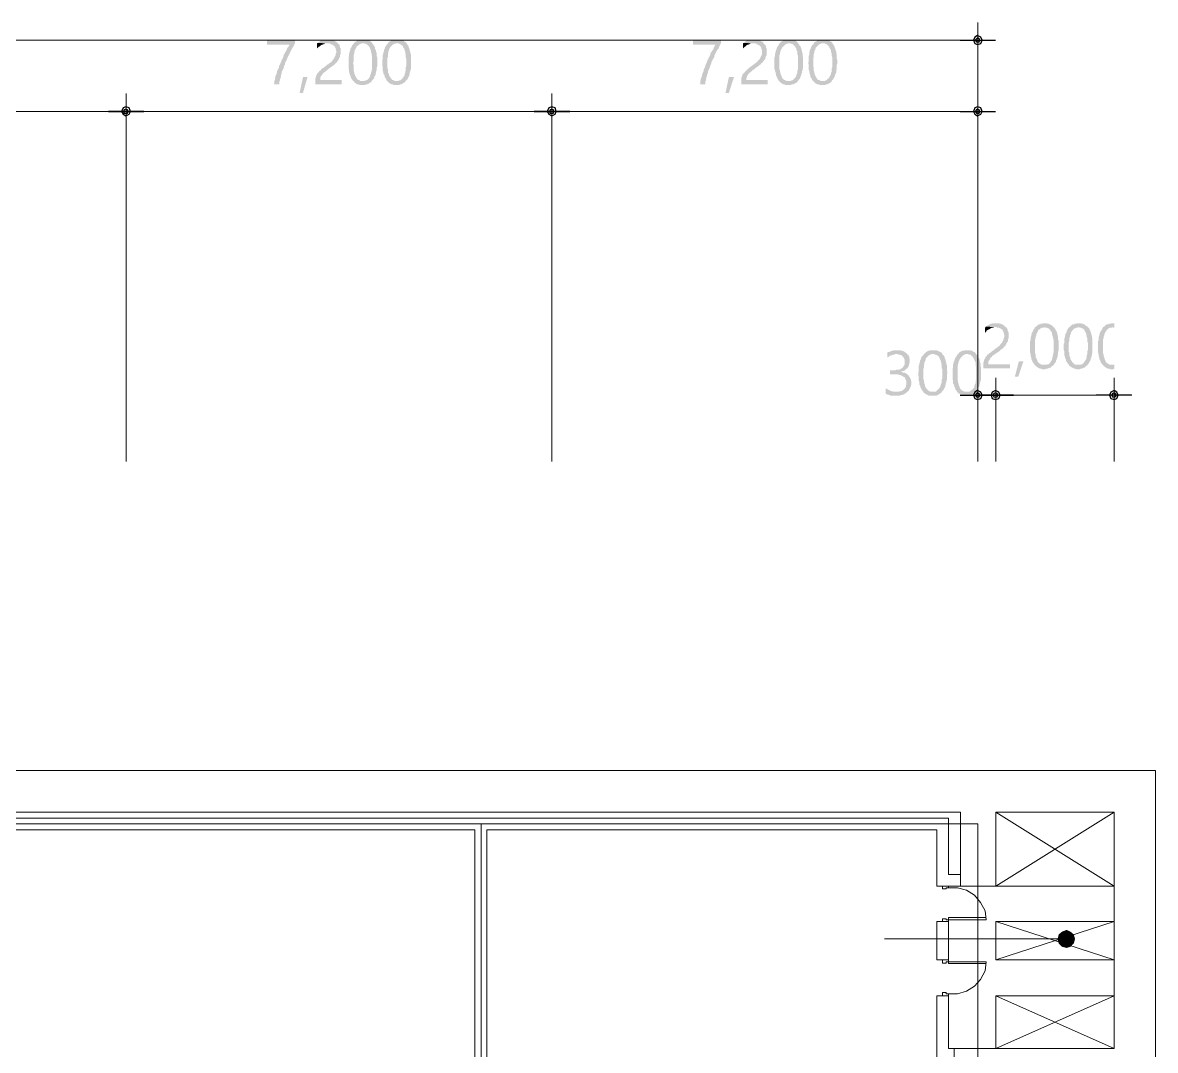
# Model space of a CAD drawing. Header units: millimetres. Extents: x -750 to 93466, y 13039 to 66109.
# Drawn here: x 74316 to 93466, y 44781 to 62157 of the extents above; entities that cross this region are included whole.
import ezdxf

# ---------------------------------------------------------------- set-up
doc = ezdxf.new("R2010")
doc.units = ezdxf.units.MM
doc.layers.add('PDF_솔리드 채우기', color=7, linetype='Continuous')
doc.layers.add('PDF_형상', color=7, linetype='Continuous')

msp = doc.modelspace()

# ---------------------------------------------------------------- hatches: boundary and pattern name
at = {"layer": 'PDF_솔리드 채우기', "transparency": 33554559}
for points in [[(78923, 61862), (78448, 61862), (78448, 61786), (78828, 61786), (78828, 61786), (78819, 61767), (78809, 61748), (78790, 61729), (78781, 61701), (78771, 61682), (78762, 61663), (78752, 61653), (78743, 61634), (78733, 61615), (78724, 61596), (78724, 61577), (78714, 61558), (78705, 61539), (78695, 61530), (78695, 61520), (78686, 61502), (78676, 61473), (78667, 61454), (78657, 61435), (78648, 61416), (78648, 61397), (78638, 61378), (78629, 61359), (78619, 61340), (78619, 61321), (78610, 61302), (78610, 61293), (78600, 61274), (78591, 61255), (78591, 61226), (78581, 61207), (78581, 61188), (78572, 61169), (78572, 61150), (78572, 61131), (78562, 61112), (78657, 61112), (78657, 61122), (78657, 61141), (78657, 61160), (78667, 61179), (78667, 61198), (78676, 61217), (78676, 61236), (78686, 61255), (78686, 61274), (78695, 61293), (78695, 61321), (78705, 61340), (78714, 61359), (78724, 61378), (78733, 61407), (78733, 61426), (78743, 61435), (78752, 61454), (78752, 61473), (78762, 61492), (78771, 61511), (78781, 61530), (78790, 61549), (78790, 61558), (78800, 61577), (78809, 61596), (78819, 61615), (78828, 61634), (78838, 61653), (78847, 61672), (78857, 61691), (78866, 61710), (78876, 61729), (78895, 61758), (78904, 61777), (78914, 61796), (78923, 61815)], [(79484, 61872), (79474, 61872), (79455, 61872), (79427, 61872), (79408, 61872), (79389, 61862), (79370, 61853), (79351, 61853), (79341, 61843), (79322, 61824), (79303, 61815), (79465, 61805), (79484, 61805), (79503, 61805), (79522, 61796), (79541, 61786), (79560, 61777), (79579, 61767), (79588, 61758), (79598, 61739), (79607, 61729), (79607, 61710), (79617, 61682), (79617, 61663), (79617, 61644), (79607, 61625), (79607, 61606), (79598, 61587), (79588, 61568), (79579, 61549), (79569, 61539), (79560, 61530), (79550, 61511), (79541, 61502), (79522, 61483), (79503, 61473), (79484, 61454), (79465, 61445), (79446, 61426), (79427, 61416), (79408, 61397), (79389, 61388), (79370, 61378), (79360, 61359), (79351, 61350), (79332, 61340), (79322, 61321), (79303, 61302), (79294, 61293), (79284, 61274), (79275, 61255), (79275, 61255), (79275, 61236), (79265, 61217), (79265, 61198), (79265, 61169), (79265, 61150), (79265, 61112), (79712, 61112), (79712, 61188), (79351, 61188), (79351, 61198), (79351, 61217), (79351, 61236), (79360, 61255), (79370, 61264), (79379, 61274), (79389, 61293), (79408, 61312), (79408, 61312), (79417, 61321), (79436, 61331), (79446, 61340), (79465, 61359), (79484, 61369), (79503, 61388), (79531, 61407), (79541, 61416), (79560, 61426), (79579, 61445), (79598, 61454), (79607, 61473), (79626, 61483), (79636, 61502), (79645, 61511), (79655, 61530), (79655, 61530), (79664, 61549), (79674, 61568), (79683, 61587), (79683, 61606), (79693, 61625), (79693, 61644), (79693, 61672), (79693, 61672), (79693, 61701), (79693, 61720), (79683, 61739), (79674, 61758), (79674, 61777), (79664, 61786), (79645, 61805), (79636, 61815), (79626, 61824), (79617, 61834), (79598, 61843), (79579, 61853), (79560, 61862), (79541, 61872), (79522, 61872), (79503, 61872)], [(80073, 61872), (80073, 61872), (80054, 61872), (80025, 61872), (80006, 61862), (79987, 61862), (79978, 61853), (79959, 61843), (79940, 61834), (79930, 61824), (79911, 61805), (80073, 61805), (80073, 61805), (80092, 61805), (80101, 61805), (80111, 61796), (80130, 61796), (80139, 61786), (80149, 61777), (80158, 61767), (80168, 61758), (80177, 61748), (80187, 61729), (80196, 61720), (80196, 61701), (80206, 61682), (80206, 61663), (80215, 61634), (80215, 61615), (80225, 61596), (80225, 61568), (80225, 61539), (80225, 61511), (80225, 61483), (80225, 61454), (80225, 61426), (80225, 61407), (80225, 61378), (80215, 61350), (80215, 61331), (80206, 61312), (80206, 61293), (80196, 61274), (80187, 61255), (80187, 61245), (80177, 61226), (80168, 61217), (80158, 61207), (80149, 61198), (80139, 61188), (80120, 61179), (80111, 61179), (80092, 61169), (80082, 61169), (80063, 61169), (80215, 61169), (80234, 61188), (80244, 61198), (80253, 61207), (80263, 61226), (80263, 61245), (80272, 61255), (80282, 61274), (80282, 61293), (80291, 61312), (80291, 61331), (80301, 61350), (80301, 61369), (80301, 61397), (80310, 61416), (80310, 61445), (80310, 61464), (80310, 61492), (80310, 61492), (80310, 61520), (80310, 61549), (80310, 61568), (80301, 61596), (80301, 61625), (80301, 61644), (80291, 61663), (80291, 61682), (80282, 61701), (80272, 61720), (80272, 61739), (80263, 61758), (80253, 61767), (80244, 61786), (80234, 61796), (80225, 61815), (80215, 61824), (80206, 61834), (80196, 61843), (80177, 61853), (80168, 61853), (80158, 61862), (80139, 61862), (80120, 61872), (80111, 61872), (80092, 61872)], [(80652, 61872), (80642, 61872), (80624, 61872), (80605, 61872), (80586, 61862), (80567, 61862), (80548, 61853), (80529, 61843), (80519, 61834), (80500, 61824), (80491, 61805), (80642, 61805), (80652, 61805), (80661, 61805), (80680, 61805), (80690, 61796), (80699, 61796), (80709, 61786), (80718, 61777), (80737, 61767), (80747, 61758), (80747, 61748), (80756, 61729), (80766, 61720), (80775, 61701), (80775, 61682), (80785, 61663), (80785, 61634), (80794, 61615), (80794, 61596), (80794, 61568), (80804, 61539), (80804, 61511), (80804, 61483), (80804, 61454), (80804, 61426), (80794, 61407), (80794, 61378), (80794, 61350), (80785, 61331), (80785, 61312), (80775, 61293), (80775, 61274), (80766, 61255), (80756, 61245), (80747, 61226), (80737, 61217), (80728, 61207), (80718, 61198), (80709, 61188), (80699, 61179), (80680, 61179), (80671, 61169), (80652, 61169), (80642, 61169), (80794, 61169), (80804, 61188), (80823, 61198), (80823, 61207), (80832, 61226), (80842, 61245), (80851, 61255), (80851, 61274), (80861, 61293), (80861, 61312), (80870, 61331), (80870, 61350), (80880, 61369), (80880, 61397), (80880, 61416), (80880, 61445), (80880, 61464), (80880, 61492), (80880, 61492), (80880, 61520), (80880, 61549), (80880, 61568), (80880, 61596), (80880, 61625), (80870, 61644), (80870, 61663), (80861, 61682), (80861, 61701), (80851, 61720), (80842, 61739), (80842, 61758), (80832, 61767), (80823, 61786), (80813, 61796), (80804, 61815), (80794, 61824), (80775, 61834), (80766, 61843), (80756, 61853), (80737, 61853), (80728, 61862), (80718, 61862), (80699, 61872), (80680, 61872), (80671, 61872)], [(86123, 61862), (85648, 61862), (85648, 61786), (86028, 61786), (86028, 61786), (86019, 61767), (86009, 61748), (86000, 61729), (85990, 61701), (85971, 61682), (85962, 61663), (85952, 61653), (85943, 61634), (85943, 61615), (85933, 61596), (85924, 61577), (85914, 61558), (85905, 61539), (85895, 61530), (85895, 61520), (85886, 61502), (85876, 61473), (85867, 61454), (85857, 61435), (85857, 61416), (85848, 61397), (85838, 61378), (85829, 61359), (85829, 61340), (85819, 61321), (85810, 61302), (85810, 61293), (85800, 61274), (85800, 61255), (85791, 61226), (85781, 61207), (85781, 61188), (85772, 61169), (85772, 61150), (85772, 61131), (85762, 61112), (85857, 61112), (85857, 61122), (85857, 61141), (85857, 61160), (85867, 61179), (85867, 61198), (85876, 61217), (85876, 61236), (85886, 61255), (85886, 61274), (85895, 61293), (85905, 61321), (85905, 61340), (85914, 61359), (85924, 61378), (85933, 61407), (85943, 61426), (85943, 61435), (85952, 61454), (85962, 61473), (85962, 61492), (85971, 61511), (85981, 61530), (85990, 61549), (86000, 61558), (86009, 61577), (86009, 61596), (86019, 61615), (86028, 61634), (86038, 61653), (86047, 61672), (86057, 61691), (86076, 61710), (86085, 61729), (86095, 61758), (86104, 61777), (86114, 61796), (86123, 61815)], [(86684, 61872), (86674, 61872), (86655, 61872), (86636, 61872), (86608, 61872), (86589, 61862), (86570, 61853), (86560, 61853), (86541, 61843), (86522, 61824), (86503, 61815), (86674, 61805), (86684, 61805), (86703, 61805), (86731, 61796), (86741, 61786), (86760, 61777), (86779, 61767), (86788, 61758), (86798, 61739), (86807, 61729), (86807, 61710), (86817, 61682), (86817, 61663), (86817, 61644), (86817, 61625), (86807, 61606), (86798, 61587), (86788, 61568), (86779, 61549), (86779, 61539), (86760, 61530), (86750, 61511), (86741, 61502), (86722, 61483), (86703, 61473), (86684, 61454), (86665, 61445), (86646, 61426), (86627, 61416), (86608, 61397), (86589, 61388), (86579, 61378), (86560, 61359), (86551, 61350), (86541, 61340), (86522, 61321), (86513, 61302), (86494, 61293), (86484, 61274), (86484, 61255), (86475, 61255), (86475, 61236), (86465, 61217), (86465, 61198), (86465, 61169), (86465, 61150), (86465, 61112), (86912, 61112), (86912, 61188), (86551, 61188), (86551, 61198), (86551, 61217), (86560, 61236), (86560, 61255), (86570, 61264), (86579, 61274), (86589, 61293), (86608, 61312), (86608, 61312), (86627, 61321), (86636, 61331), (86646, 61340), (86665, 61359), (86684, 61369), (86703, 61388), (86731, 61407), (86741, 61416), (86760, 61426), (86779, 61445), (86798, 61454), (86807, 61473), (86826, 61483), (86836, 61502), (86845, 61511), (86855, 61530), (86864, 61530), (86874, 61549), (86874, 61568), (86883, 61587), (86893, 61606), (86893, 61625), (86893, 61644), (86893, 61672), (86893, 61672), (86893, 61701), (86893, 61720), (86883, 61739), (86883, 61758), (86874, 61777), (86864, 61786), (86845, 61805), (86836, 61815), (86836, 61824), (86817, 61834), (86798, 61843), (86779, 61853), (86769, 61862), (86741, 61872), (86722, 61872), (86703, 61872)], [(87273, 61872), (87273, 61872), (87254, 61872), (87235, 61872), (87216, 61862), (87197, 61862), (87178, 61853), (87159, 61843), (87140, 61834), (87130, 61824), (87111, 61805), (87273, 61805), (87273, 61805), (87292, 61805), (87301, 61805), (87320, 61796), (87330, 61796), (87339, 61786), (87349, 61777), (87358, 61767), (87368, 61758), (87377, 61748), (87387, 61729), (87396, 61720), (87396, 61701), (87406, 61682), (87415, 61663), (87415, 61634), (87415, 61615), (87425, 61596), (87425, 61568), (87425, 61539), (87425, 61511), (87425, 61483), (87425, 61454), (87425, 61426), (87425, 61407), (87425, 61378), (87415, 61350), (87415, 61331), (87415, 61312), (87406, 61293), (87396, 61274), (87396, 61255), (87387, 61245), (87377, 61226), (87368, 61217), (87358, 61207), (87349, 61198), (87339, 61188), (87320, 61179), (87311, 61179), (87301, 61169), (87282, 61169), (87273, 61169), (87425, 61169), (87434, 61188), (87444, 61198), (87453, 61207), (87463, 61226), (87463, 61245), (87472, 61255), (87482, 61274), (87482, 61293), (87491, 61312), (87491, 61331), (87501, 61350), (87501, 61369), (87510, 61397), (87510, 61416), (87510, 61445), (87510, 61464), (87510, 61492), (87510, 61492), (87510, 61520), (87510, 61549), (87510, 61568), (87501, 61596), (87501, 61625), (87501, 61644), (87491, 61663), (87491, 61682), (87482, 61701), (87482, 61720), (87472, 61739), (87463, 61758), (87453, 61767), (87444, 61786), (87434, 61796), (87425, 61815), (87415, 61824), (87406, 61834), (87396, 61843), (87387, 61853), (87368, 61853), (87358, 61862), (87339, 61862), (87330, 61872), (87311, 61872), (87292, 61872)], [(87852, 61872), (87842, 61872), (87824, 61872), (87805, 61872), (87786, 61862), (87767, 61862), (87748, 61853), (87738, 61843), (87719, 61834), (87700, 61824), (87691, 61805), (87852, 61805), (87852, 61805), (87861, 61805), (87880, 61805), (87890, 61796), (87899, 61796), (87918, 61786), (87928, 61777), (87937, 61767), (87947, 61758), (87956, 61748), (87956, 61729), (87966, 61720), (87975, 61701), (87985, 61682), (87985, 61663), (87994, 61634), (87994, 61615), (87994, 61596), (88004, 61568), (88004, 61539), (88004, 61511), (88004, 61483), (88004, 61454), (88004, 61426), (88004, 61407), (87994, 61378), (87994, 61350), (87994, 61331), (87985, 61312), (87985, 61293), (87975, 61274), (87966, 61255), (87956, 61245), (87947, 61226), (87947, 61217), (87928, 61207), (87918, 61198), (87909, 61188), (87899, 61179), (87890, 61179), (87871, 61169), (87861, 61169), (87842, 61169), (87994, 61169), (88004, 61188), (88023, 61198), (88023, 61207), (88032, 61226), (88042, 61245), (88051, 61255), (88051, 61274), (88061, 61293), (88070, 61312), (88070, 61331), (88070, 61350), (88080, 61369), (88080, 61397), (88080, 61416), (88080, 61445), (88089, 61464), (88089, 61492), (88089, 61492), (88089, 61520), (88080, 61549), (88080, 61568), (88080, 61596), (88080, 61625), (88070, 61644), (88070, 61663), (88061, 61682), (88061, 61701), (88051, 61720), (88042, 61739), (88042, 61758), (88032, 61767), (88023, 61786), (88013, 61796), (88004, 61815), (87994, 61824), (87985, 61834), (87966, 61843), (87956, 61853), (87947, 61853), (87928, 61862), (87918, 61862), (87899, 61872), (87880, 61872), (87871, 61872)], [(79303, 61815), (79294, 61805), (79294, 61720), (79294, 61720), (79313, 61739), (79322, 61748), (79341, 61758), (79360, 61777), (79379, 61786), (79389, 61786), (79408, 61796), (79427, 61805), (79446, 61805), (79465, 61805)], [(79911, 61805), (79902, 61786), (79892, 61777), (79883, 61767), (79883, 61758), (79873, 61739), (79864, 61729), (79854, 61710), (79854, 61691), (79845, 61672), (79845, 61653), (79835, 61634), (79835, 61615), (79835, 61596), (79826, 61568), (79826, 61549), (79826, 61520), (79826, 61502), (79826, 61473), (79826, 61454), (79826, 61426), (79826, 61407), (79826, 61378), (79835, 61359), (79835, 61340), (79835, 61321), (79845, 61293), (79845, 61283), (79854, 61264), (79864, 61245), (79864, 61226), (79873, 61217), (79883, 61198), (79892, 61188), (79902, 61169), (79921, 61160), (79930, 61141), (79949, 61131), (79959, 61122), (79978, 61112), (79997, 61112), (80016, 61103), (80035, 61103), (80054, 61103), (80063, 61103), (80082, 61103), (80101, 61103), (80120, 61112), (80139, 61112), (80158, 61122), (80177, 61131), (80187, 61141), (80206, 61150), (80215, 61169), (80063, 61169), (80054, 61169), (80044, 61169), (80025, 61169), (80016, 61179), (80006, 61188), (79987, 61188), (79978, 61198), (79968, 61207), (79959, 61226), (79949, 61236), (79940, 61255), (79940, 61264), (79930, 61283), (79921, 61302), (79921, 61321), (79911, 61350), (79911, 61369), (79911, 61397), (79911, 61416), (79911, 61445), (79902, 61473), (79911, 61502), (79911, 61530), (79911, 61558), (79911, 61577), (79911, 61606), (79921, 61625), (79921, 61653), (79930, 61672), (79930, 61691), (79940, 61701), (79949, 61720), (79959, 61739), (79959, 61748), (79968, 61758), (79978, 61767), (79997, 61777), (80006, 61786), (80016, 61796), (80025, 61796), (80044, 61805), (80054, 61805), (80073, 61805)], [(80491, 61805), (80472, 61786), (80462, 61777), (80462, 61767), (80453, 61758), (80443, 61739), (80443, 61729), (80434, 61710), (80424, 61691), (80424, 61672), (80415, 61653), (80415, 61634), (80405, 61615), (80405, 61596), (80405, 61568), (80405, 61549), (80396, 61520), (80396, 61502), (80396, 61473), (80396, 61454), (80396, 61426), (80405, 61407), (80405, 61378), (80405, 61359), (80405, 61340), (80415, 61321), (80415, 61293), (80424, 61283), (80434, 61264), (80434, 61245), (80443, 61226), (80453, 61217), (80462, 61198), (80462, 61188), (80481, 61169), (80491, 61160), (80510, 61141), (80519, 61131), (80538, 61122), (80557, 61112), (80576, 61112), (80595, 61103), (80614, 61103), (80633, 61103), (80633, 61103), (80661, 61103), (80680, 61103), (80699, 61112), (80718, 61112), (80728, 61122), (80747, 61131), (80766, 61141), (80775, 61150), (80794, 61169), (80642, 61169), (80633, 61169), (80614, 61169), (80605, 61169), (80595, 61179), (80576, 61188), (80567, 61188), (80557, 61198), (80548, 61207), (80538, 61226), (80529, 61236), (80519, 61255), (80510, 61264), (80510, 61283), (80500, 61302), (80491, 61321), (80491, 61350), (80491, 61369), (80481, 61397), (80481, 61416), (80481, 61445), (80481, 61473), (80481, 61502), (80481, 61530), (80481, 61558), (80491, 61577), (80491, 61606), (80491, 61625), (80500, 61653), (80500, 61672), (80510, 61691), (80510, 61701), (80519, 61720), (80529, 61739), (80538, 61748), (80548, 61758), (80557, 61767), (80567, 61777), (80576, 61786), (80595, 61796), (80605, 61796), (80614, 61805), (80633, 61805), (80642, 61805)], [(86503, 61815), (86494, 61805), (86494, 61720), (86494, 61720), (86513, 61739), (86522, 61748), (86541, 61758), (86560, 61777), (86579, 61786), (86589, 61786), (86608, 61796), (86627, 61805), (86655, 61805), (86674, 61805)], [(87111, 61805), (87102, 61786), (87092, 61777), (87092, 61767), (87083, 61758), (87073, 61739), (87064, 61729), (87064, 61710), (87054, 61691), (87045, 61672), (87045, 61653), (87035, 61634), (87035, 61615), (87035, 61596), (87026, 61568), (87026, 61549), (87026, 61520), (87026, 61502), (87026, 61473), (87026, 61454), (87026, 61426), (87026, 61407), (87026, 61378), (87035, 61359), (87035, 61340), (87045, 61321), (87045, 61293), (87054, 61283), (87054, 61264), (87064, 61245), (87073, 61226), (87073, 61217), (87083, 61198), (87092, 61188), (87102, 61169), (87121, 61160), (87130, 61141), (87149, 61131), (87168, 61122), (87178, 61112), (87197, 61112), (87216, 61103), (87235, 61103), (87263, 61103), (87263, 61103), (87282, 61103), (87301, 61103), (87320, 61112), (87339, 61112), (87358, 61122), (87377, 61131), (87396, 61141), (87406, 61150), (87425, 61169), (87273, 61169), (87263, 61169), (87244, 61169), (87235, 61169), (87216, 61179), (87206, 61188), (87197, 61188), (87178, 61198), (87168, 61207), (87159, 61226), (87149, 61236), (87149, 61255), (87140, 61264), (87130, 61283), (87130, 61302), (87121, 61321), (87121, 61350), (87111, 61369), (87111, 61397), (87111, 61416), (87111, 61445), (87111, 61473), (87111, 61502), (87111, 61530), (87111, 61558), (87111, 61577), (87111, 61606), (87121, 61625), (87121, 61653), (87130, 61672), (87130, 61691), (87140, 61701), (87149, 61720), (87159, 61739), (87168, 61748), (87178, 61758), (87187, 61767), (87197, 61777), (87206, 61786), (87216, 61796), (87235, 61796), (87244, 61805), (87254, 61805), (87273, 61805)], [(87691, 61805), (87681, 61786), (87662, 61777), (87662, 61767), (87653, 61758), (87643, 61739), (87643, 61729), (87634, 61710), (87624, 61691), (87624, 61672), (87615, 61653), (87615, 61634), (87615, 61615), (87605, 61596), (87605, 61568), (87605, 61549), (87605, 61520), (87605, 61502), (87596, 61473), (87605, 61454), (87605, 61426), (87605, 61407), (87605, 61378), (87605, 61359), (87615, 61340), (87615, 61321), (87624, 61293), (87624, 61283), (87634, 61264), (87634, 61245), (87643, 61226), (87653, 61217), (87662, 61198), (87662, 61188), (87681, 61169), (87691, 61160), (87710, 61141), (87719, 61131), (87738, 61122), (87757, 61112), (87776, 61112), (87795, 61103), (87814, 61103), (87833, 61103), (87833, 61103), (87861, 61103), (87880, 61103), (87899, 61112), (87918, 61112), (87937, 61122), (87947, 61131), (87966, 61141), (87985, 61150), (87994, 61169), (87842, 61169), (87833, 61169), (87824, 61169), (87805, 61169), (87795, 61179), (87776, 61188), (87767, 61188), (87757, 61198), (87748, 61207), (87738, 61226), (87729, 61236), (87719, 61255), (87710, 61264), (87710, 61283), (87700, 61302), (87700, 61321), (87691, 61350), (87691, 61369), (87691, 61397), (87681, 61416), (87681, 61445), (87681, 61473), (87681, 61502), (87681, 61530), (87681, 61558), (87691, 61577), (87691, 61606), (87691, 61625), (87700, 61653), (87700, 61672), (87710, 61691), (87719, 61701), (87719, 61720), (87729, 61739), (87738, 61748), (87748, 61758), (87757, 61767), (87767, 61777), (87776, 61786), (87795, 61796), (87805, 61796), (87814, 61805), (87833, 61805), (87852, 61805)], [(90778, 57075), (90768, 57075), (90749, 57075), (90721, 57075), (90702, 57066), (90683, 57066), (90664, 57056), (90645, 57047), (90635, 57037), (90616, 57028), (90597, 57018), (90759, 57009), (90778, 57009), (90797, 56999), (90816, 56999), (90835, 56990), (90854, 56980), (90873, 56971), (90882, 56961), (90892, 56942), (90901, 56923), (90901, 56904), (90911, 56885), (90911, 56857), (90911, 56838), (90901, 56819), (90901, 56800), (90892, 56781), (90882, 56762), (90873, 56743), (90863, 56743), (90854, 56724), (90844, 56714), (90835, 56695), (90816, 56686), (90797, 56667), (90778, 56657), (90759, 56638), (90740, 56629), (90721, 56610), (90702, 56600), (90683, 56581), (90664, 56572), (90654, 56562), (90645, 56553), (90626, 56543), (90616, 56524), (90597, 56505), (90588, 56486), (90578, 56467), (90569, 56458), (90569, 56448), (90569, 56429), (90559, 56410), (90559, 56391), (90559, 56372), (90559, 56344), (90559, 56315), (91006, 56315), (91006, 56382), (90645, 56382), (90645, 56391), (90645, 56410), (90645, 56429), (90654, 56448), (90664, 56458), (90673, 56477), (90683, 56496), (90702, 56505), (90702, 56515), (90711, 56524), (90730, 56534), (90740, 56543), (90759, 56553), (90778, 56572), (90797, 56581), (90825, 56600), (90835, 56610), (90854, 56629), (90873, 56638), (90892, 56657), (90901, 56667), (90920, 56686), (90930, 56695), (90939, 56714), (90949, 56724), (90949, 56733), (90958, 56752), (90968, 56762), (90977, 56781), (90977, 56809), (90987, 56828), (90987, 56847), (90987, 56866), (90987, 56876), (90987, 56895), (90987, 56914), (90977, 56933), (90968, 56952), (90968, 56971), (90958, 56990), (90939, 57009), (90930, 57018), (90920, 57018), (90911, 57037), (90892, 57047), (90873, 57056), (90854, 57066), (90835, 57066), (90816, 57075), (90797, 57075)], [(91594, 57075), (91594, 57075), (91575, 57075), (91556, 57066), (91528, 57066), (91518, 57056), (91499, 57056), (91480, 57047), (91461, 57028), (91452, 57018), (91433, 57009), (91594, 57009), (91594, 57009), (91613, 56999), (91623, 56999), (91632, 56999), (91651, 56990), (91661, 56990), (91670, 56980), (91680, 56971), (91689, 56952), (91699, 56942), (91708, 56933), (91718, 56914), (91718, 56895), (91727, 56876), (91727, 56857), (91737, 56838), (91737, 56819), (91746, 56790), (91746, 56762), (91746, 56743), (91746, 56714), (91746, 56676), (91746, 56657), (91746, 56629), (91746, 56600), (91746, 56581), (91737, 56553), (91737, 56534), (91727, 56505), (91727, 56486), (91718, 56467), (91718, 56458), (91708, 56439), (91699, 56429), (91689, 56410), (91680, 56401), (91670, 56391), (91661, 56382), (91642, 56382), (91632, 56372), (91623, 56372), (91604, 56372), (91585, 56372), (91737, 56363), (91756, 56382), (91765, 56401), (91775, 56410), (91784, 56420), (91784, 56439), (91794, 56458), (91803, 56477), (91803, 56486), (91813, 56505), (91813, 56534), (91822, 56553), (91822, 56572), (91822, 56591), (91832, 56619), (91832, 56638), (91832, 56667), (91832, 56686), (91832, 56695), (91832, 56714), (91832, 56743), (91832, 56771), (91822, 56800), (91822, 56819), (91822, 56838), (91813, 56866), (91813, 56885), (91803, 56904), (91803, 56923), (91794, 56942), (91784, 56952), (91775, 56971), (91765, 56990), (91756, 56999), (91746, 57009), (91737, 57018), (91727, 57028), (91718, 57037), (91699, 57047), (91689, 57056), (91680, 57056), (91661, 57066), (91642, 57066), (91632, 57075), (91613, 57075)], [(92174, 57075), (92164, 57075), (92145, 57075), (92126, 57066), (92107, 57066), (92088, 57056), (92069, 57056), (92050, 57047), (92041, 57028), (92022, 57018), (92012, 57009), (92164, 57009), (92174, 57009), (92183, 56999), (92202, 56999), (92212, 56999), (92221, 56990), (92231, 56990), (92250, 56980), (92259, 56971), (92269, 56952), (92269, 56942), (92278, 56933), (92288, 56914), (92297, 56895), (92297, 56876), (92307, 56857), (92307, 56838), (92316, 56819), (92316, 56790), (92316, 56762), (92326, 56743), (92326, 56714), (92326, 56676), (92326, 56657), (92326, 56629), (92316, 56600), (92316, 56581), (92316, 56553), (92307, 56534), (92307, 56505), (92297, 56486), (92297, 56467), (92288, 56458), (92278, 56439), (92269, 56429), (92259, 56410), (92250, 56401), (92240, 56391), (92231, 56382), (92221, 56382), (92202, 56372), (92193, 56372), (92183, 56372), (92164, 56372), (92316, 56363), (92326, 56382), (92345, 56401), (92345, 56410), (92354, 56420), (92364, 56439), (92373, 56458), (92373, 56477), (92383, 56486), (92383, 56505), (92392, 56534), (92392, 56553), (92402, 56572), (92402, 56591), (92402, 56619), (92402, 56638), (92402, 56667), (92402, 56686), (92402, 56695), (92402, 56714), (92402, 56743), (92402, 56771), (92402, 56800), (92402, 56819), (92392, 56838), (92392, 56866), (92383, 56885), (92383, 56904), (92373, 56923), (92364, 56942), (92364, 56952), (92354, 56971), (92345, 56990), (92335, 56999), (92326, 57009), (92316, 57018), (92297, 57028), (92288, 57037), (92278, 57047), (92269, 57056), (92250, 57056), (92240, 57066), (92221, 57066), (92202, 57075), (92193, 57075)], [(90597, 57018), (90588, 56999), (90588, 56914), (90588, 56914), (90607, 56933), (90616, 56952), (90635, 56961), (90654, 56971), (90673, 56980), (90683, 56990), (90702, 56999), (90721, 56999), (90740, 57009), (90759, 57009)], [(91433, 57009), (91424, 56990), (91414, 56971), (91405, 56971), (91405, 56952), (91395, 56942), (91386, 56923), (91376, 56904), (91376, 56895), (91367, 56876), (91367, 56857), (91357, 56838), (91357, 56809), (91357, 56790), (91348, 56771), (91348, 56743), (91348, 56724), (91348, 56695), (91348, 56667), (91348, 56648), (91348, 56629), (91348, 56600), (91348, 56581), (91357, 56553), (91357, 56534), (91357, 56515), (91367, 56496), (91367, 56477), (91376, 56458), (91386, 56439), (91386, 56429), (91395, 56410), (91405, 56401), (91414, 56391), (91424, 56372), (91442, 56353), (91452, 56344), (91471, 56334), (91480, 56325), (91499, 56315), (91518, 56306), (91537, 56306), (91556, 56296), (91585, 56296), (91585, 56296), (91604, 56296), (91623, 56306), (91642, 56306), (91661, 56315), (91680, 56325), (91699, 56325), (91708, 56344), (91727, 56353), (91737, 56363), (91585, 56372), (91575, 56372), (91566, 56372), (91547, 56372), (91537, 56372), (91528, 56382), (91518, 56391), (91499, 56401), (91490, 56410), (91480, 56420), (91471, 56439), (91471, 56448), (91461, 56467), (91452, 56486), (91442, 56505), (91442, 56524), (91442, 56543), (91433, 56572), (91433, 56591), (91433, 56619), (91433, 56648), (91433, 56676), (91433, 56695), (91433, 56724), (91433, 56752), (91433, 56781), (91433, 56800), (91442, 56828), (91442, 56847), (91452, 56866), (91452, 56885), (91461, 56904), (91471, 56923), (91480, 56933), (91480, 56952), (91490, 56961), (91509, 56971), (91518, 56980), (91528, 56990), (91537, 56990), (91547, 56999), (91566, 56999), (91575, 56999), (91594, 57009)], [(92012, 57009), (91993, 56990), (91984, 56971), (91984, 56971), (91974, 56952), (91965, 56942), (91965, 56923), (91955, 56904), (91946, 56895), (91946, 56876), (91936, 56857), (91936, 56838), (91927, 56809), (91927, 56790), (91927, 56771), (91927, 56743), (91917, 56724), (91917, 56695), (91917, 56667), (91917, 56648), (91917, 56629), (91927, 56600), (91927, 56581), (91927, 56553), (91927, 56534), (91936, 56515), (91936, 56496), (91946, 56477), (91955, 56458), (91955, 56439), (91965, 56429), (91974, 56410), (91984, 56401), (91984, 56391), (92003, 56372), (92012, 56353), (92031, 56344), (92041, 56334), (92060, 56325), (92079, 56315), (92098, 56306), (92117, 56306), (92136, 56296), (92155, 56296), (92155, 56296), (92183, 56296), (92202, 56306), (92221, 56306), (92240, 56315), (92259, 56325), (92269, 56325), (92288, 56344), (92297, 56353), (92316, 56363), (92164, 56372), (92155, 56372), (92136, 56372), (92126, 56372), (92117, 56372), (92098, 56382), (92088, 56391), (92079, 56401), (92069, 56410), (92060, 56420), (92050, 56439), (92041, 56448), (92031, 56467), (92031, 56486), (92022, 56505), (92012, 56524), (92012, 56543), (92012, 56572), (92003, 56591), (92003, 56619), (92003, 56648), (92003, 56676), (92003, 56695), (92003, 56724), (92003, 56752), (92012, 56781), (92012, 56800), (92012, 56828), (92022, 56847), (92022, 56866), (92031, 56885), (92041, 56904), (92041, 56923), (92050, 56933), (92060, 56952), (92069, 56961), (92079, 56971), (92088, 56980), (92098, 56990), (92117, 56990), (92126, 56999), (92136, 56999), (92155, 56999), (92164, 57009)], [(92772, 56306), (92772, 56370), (92734, 56372), (92687, 56372), (92668, 56391), (92649, 56401), (92639, 56410), (92630, 56420), (92620, 56439), (92620, 56448), (92601, 56486), (92601, 56505), (92592, 56524), (92592, 56543), (92582, 56572), (92582, 56800), (92592, 56828), (92592, 56847), (92601, 56866), (92601, 56885), (92611, 56904), (92620, 56923), (92630, 56933), (92639, 56952), (92649, 56961), (92658, 56971), (92677, 56990), (92687, 56990), (92696, 56999), (92725, 56999), (92744, 57009), (92582, 57009), (92563, 56971), (92554, 56952), (92544, 56942), (92535, 56923), (92525, 56904), (92525, 56895), (92516, 56876), (92516, 56857), (92506, 56838), (92506, 56790), (92497, 56771), (92497, 56581), (92506, 56553), (92506, 56515), (92516, 56496), (92516, 56477), (92535, 56439), (92544, 56429), (92544, 56410), (92563, 56391), (92573, 56372), (92601, 56344), (92620, 56334), (92630, 56325), (92649, 56315), (92668, 56306), (92687, 56306), (92706, 56296), (92753, 56296)], [(89106, 56619), (89096, 56619), (89068, 56619), (89049, 56619), (89030, 56610), (89011, 56610), (88992, 56600), (88973, 56591), (88954, 56591), (88935, 56581), (88935, 56496), (88954, 56505), (88973, 56524), (88992, 56534), (89011, 56534), (89030, 56543), (89049, 56543), (89068, 56553), (89087, 56553), (89267, 56553), (89258, 56572), (89239, 56581), (89229, 56591), (89210, 56600), (89191, 56610), (89172, 56610), (89153, 56619), (89134, 56619)], [(89267, 56553), (89087, 56553), (89106, 56553), (89125, 56543), (89144, 56543), (89163, 56534), (89182, 56534), (89191, 56515), (89201, 56505), (89210, 56496), (89220, 56477), (89229, 56458), (89229, 56439), (89229, 56420), (89229, 56420), (89229, 56401), (89229, 56382), (89220, 56363), (89210, 56353), (89201, 56334), (89191, 56325), (89182, 56315), (89163, 56306), (89153, 56296), (89134, 56287), (89115, 56287), (89087, 56287), (89068, 56277), (89039, 56277), (88982, 56277), (88982, 56211), (89049, 56211), (89068, 56211), (89087, 56211), (89115, 56211), (89134, 56201), (89153, 56201), (89172, 56192), (89191, 56182), (89201, 56173), (89220, 56163), (89229, 56154), (89239, 56144), (89239, 56125), (89248, 56116), (89258, 56097), (89258, 56078), (89258, 56059), (89258, 56059), (89258, 56040), (89248, 56021), (89248, 56002), (89239, 55983), (89220, 55964), (89210, 55954), (89201, 55945), (89182, 55935), (89163, 55926), (89144, 55926), (89125, 55916), (89106, 55916), (89087, 55916), (89267, 55907), (89286, 55926), (89296, 55935), (89305, 55954), (89315, 55973), (89324, 55992), (89334, 56011), (89334, 56030), (89343, 56049), (89343, 56068), (89343, 56087), (89334, 56106), (89334, 56125), (89324, 56144), (89315, 56163), (89305, 56173), (89296, 56192), (89286, 56192), (89277, 56211), (89258, 56220), (89248, 56230), (89229, 56239), (89210, 56239), (89182, 56249), (89163, 56249), (89163, 56249), (89172, 56258), (89201, 56268), (89220, 56268), (89229, 56277), (89248, 56296), (89258, 56306), (89277, 56315), (89286, 56334), (89296, 56344), (89296, 56363), (89305, 56382), (89305, 56401), (89315, 56420), (89315, 56439), (89315, 56448), (89315, 56467), (89305, 56486), (89305, 56505), (89296, 56524), (89286, 56543)], [(89552, 56553), (89543, 56534), (89524, 56515), (89524, 56515), (89514, 56505), (89505, 56486), (89505, 56467), (89495, 56458), (89486, 56439), (89486, 56420), (89476, 56401), (89476, 56382), (89467, 56363), (89467, 56334), (89467, 56315), (89467, 56296), (89467, 56268), (89457, 56239), (89457, 56220), (89457, 56192), (89467, 56173), (89467, 56144), (89467, 56125), (89467, 56106), (89476, 56078), (89476, 56059), (89476, 56040), (89486, 56021), (89495, 56002), (89495, 55992), (89505, 55973), (89514, 55954), (89524, 55945), (89524, 55935), (89543, 55916), (89552, 55897), (89571, 55888), (89581, 55878), (89600, 55869), (89619, 55859), (89638, 55850), (89657, 55850), (89676, 55850), (89695, 55850), (89695, 55850), (89723, 55850), (89742, 55850), (89761, 55850), (89780, 55859), (89799, 55869), (89809, 55878), (89828, 55888), (89847, 55897), (89856, 55916), (89704, 55916), (89695, 55916), (89676, 55916), (89666, 55916), (89657, 55926), (89638, 55926), (89628, 55935), (89619, 55945), (89609, 55954), (89600, 55964), (89590, 55983), (89581, 55992), (89571, 56011), (89571, 56030), (89562, 56049), (89562, 56068), (89552, 56087), (89552, 56116), (89543, 56135), (89543, 56163), (89543, 56192), (89543, 56220), (89543, 56249), (89543, 56277), (89543, 56296), (89552, 56325), (89552, 56353), (89552, 56372), (89562, 56391), (89562, 56410), (89571, 56429), (89581, 56448), (89581, 56467), (89590, 56486), (89600, 56496), (89609, 56505), (89619, 56515), (89628, 56524), (89638, 56534), (89657, 56543), (89666, 56543), (89676, 56553), (89695, 56553), (89704, 56553)], [(89714, 56619), (89704, 56619), (89685, 56619), (89666, 56619), (89647, 56610), (89628, 56610), (89609, 56600), (89600, 56591), (89581, 56581), (89562, 56562), (89552, 56553), (89704, 56553), (89714, 56553), (89723, 56553), (89742, 56543), (89752, 56543), (89761, 56543), (89771, 56534), (89790, 56524), (89799, 56515), (89809, 56505), (89818, 56486), (89818, 56477), (89828, 56458), (89837, 56448), (89837, 56429), (89847, 56410), (89847, 56382), (89856, 56363), (89856, 56334), (89856, 56315), (89866, 56287), (89866, 56258), (89866, 56230), (89866, 56201), (89866, 56173), (89866, 56144), (89856, 56125), (89856, 56097), (89856, 56078), (89847, 56059), (89837, 56040), (89837, 56021), (89828, 56002), (89818, 55983), (89809, 55973), (89799, 55964), (89790, 55954), (89780, 55945), (89771, 55935), (89761, 55926), (89752, 55916), (89733, 55916), (89723, 55916), (89704, 55916), (89856, 55916), (89866, 55926), (89885, 55945), (89885, 55954), (89894, 55973), (89904, 55983), (89913, 56002), (89913, 56021), (89923, 56040), (89923, 56059), (89932, 56078), (89932, 56097), (89942, 56116), (89942, 56135), (89942, 56163), (89942, 56182), (89942, 56211), (89951, 56239), (89951, 56239), (89942, 56268), (89942, 56296), (89942, 56315), (89942, 56344), (89942, 56363), (89932, 56391), (89932, 56410), (89923, 56429), (89923, 56448), (89913, 56467), (89904, 56486), (89904, 56505), (89894, 56515), (89885, 56534), (89875, 56543), (89866, 56553), (89856, 56572), (89847, 56581), (89828, 56591), (89818, 56591), (89809, 56600), (89790, 56610), (89780, 56610), (89761, 56619), (89742, 56619), (89733, 56619)], [(90122, 56553), (90113, 56534), (90103, 56515), (90103, 56515), (90094, 56505), (90084, 56486), (90075, 56467), (90075, 56458), (90065, 56439), (90056, 56420), (90056, 56401), (90046, 56382), (90046, 56363), (90046, 56334), (90037, 56315), (90037, 56296), (90037, 56268), (90037, 56239), (90037, 56220), (90037, 56192), (90037, 56173), (90037, 56144), (90037, 56125), (90046, 56106), (90046, 56078), (90046, 56059), (90056, 56040), (90065, 56021), (90065, 56002), (90075, 55992), (90084, 55973), (90084, 55954), (90094, 55945), (90103, 55935), (90113, 55916), (90132, 55897), (90141, 55888), (90160, 55878), (90179, 55869), (90189, 55859), (90208, 55850), (90227, 55850), (90246, 55850), (90274, 55850), (90274, 55850), (90293, 55850), (90312, 55850), (90331, 55850), (90350, 55859), (90369, 55869), (90388, 55878), (90407, 55888), (90417, 55897), (90436, 55916), (90284, 55916), (90274, 55916), (90255, 55916), (90246, 55916), (90227, 55926), (90217, 55926), (90208, 55935), (90189, 55945), (90179, 55954), (90170, 55964), (90160, 55983), (90160, 55992), (90151, 56011), (90141, 56030), (90141, 56049), (90132, 56068), (90132, 56087), (90122, 56116), (90122, 56135), (90122, 56163), (90122, 56192), (90122, 56220), (90122, 56249), (90122, 56277), (90122, 56296), (90122, 56325), (90122, 56353), (90132, 56372), (90132, 56391), (90141, 56410), (90141, 56429), (90151, 56448), (90160, 56467), (90170, 56486), (90179, 56496), (90189, 56505), (90198, 56515), (90208, 56524), (90217, 56534), (90227, 56543), (90246, 56543), (90255, 56553), (90265, 56553), (90284, 56553)], [(90284, 56619), (90284, 56619), (90265, 56619), (90246, 56619), (90227, 56610), (90208, 56610), (90189, 56600), (90170, 56591), (90151, 56581), (90141, 56562), (90122, 56553), (90284, 56553), (90284, 56553), (90303, 56553), (90312, 56543), (90331, 56543), (90341, 56543), (90350, 56534), (90360, 56524), (90369, 56515), (90379, 56505), (90388, 56486), (90398, 56477), (90407, 56458), (90407, 56448), (90417, 56429), (90426, 56410), (90426, 56382), (90426, 56363), (90436, 56334), (90436, 56315), (90436, 56287), (90436, 56258), (90436, 56230), (90436, 56201), (90436, 56173), (90436, 56144), (90436, 56125), (90426, 56097), (90426, 56078), (90426, 56059), (90417, 56040), (90407, 56021), (90407, 56002), (90398, 55983), (90388, 55973), (90379, 55964), (90369, 55954), (90360, 55945), (90350, 55935), (90331, 55926), (90322, 55916), (90312, 55916), (90293, 55916), (90284, 55916), (90436, 55916), (90445, 55926), (90455, 55945), (90464, 55954), (90474, 55973), (90474, 55983), (90483, 56002), (90493, 56021), (90493, 56040), (90502, 56059), (90502, 56078), (90512, 56097), (90512, 56116), (90521, 56135), (90521, 56163), (90521, 56182), (90521, 56211), (90521, 56239), (90521, 56239), (90521, 56268), (90521, 56296), (90521, 56315), (90512, 56344), (90512, 56363), (90512, 56391), (90502, 56410), (90502, 56429), (90493, 56448), (90493, 56467), (90483, 56486), (90474, 56505), (90464, 56515), (90455, 56534), (90445, 56543), (90436, 56553), (90426, 56572), (90417, 56581), (90407, 56591), (90388, 56591), (90379, 56600), (90369, 56610), (90350, 56610), (90341, 56619), (90322, 56619), (90303, 56619)], [(88906, 55973), (88906, 55888), (88916, 55878), (88935, 55869), (88954, 55869), (88973, 55859), (88992, 55850), (89011, 55850), (89030, 55850), (89058, 55850), (89077, 55850), (89096, 55850), (89125, 55850), (89144, 55850), (89163, 55859), (89182, 55859), (89201, 55869), (89220, 55878), (89239, 55888), (89248, 55897), (89267, 55907), (89267, 55907), (89087, 55916), (89077, 55916), (89058, 55916), (89039, 55916), (89020, 55926), (89001, 55926), (88982, 55935), (88963, 55945), (88944, 55954), (88925, 55964)]]:
    msp.add_hatch(color=256, dxfattribs=at).paths.add_polyline_path(points)
h = msp.add_hatch(color=256, dxfattribs=at)
h.paths.add_polyline_path([(92772, 56999), (92772, 57075), (92725, 57075), (92706, 57066), (92687, 57066), (92668, 57056), (92649, 57056), (92630, 57047), (92611, 57028), (92601, 57018), (92582, 57009), (92744, 57009), (92763, 56999)])
h.paths.add_polyline_path([(92772, 56370), (92772, 56372), (92734, 56372)])

# ---------------------------------------------------------------- linework, layer by layer
at = {"layer": 'PDF_솔리드 채우기', "lineweight": 5, "transparency": 33554559}
for points in [[(79132, 61236), (79056, 60970), (79056, 61236), (78999, 60970)], [(86342, 61236), (86256, 60970), (86256, 61236), (86199, 60970)], [(91234, 56429), (91148, 56173), (91158, 56429), (91091, 56173)]]:
    msp.add_solid(points, dxfattribs=at)
at = {"layer": 'PDF_솔리드 채우기', "transparency": 33554559}
for points in [[(91832, 46741), (91813, 46665), (91965, 46665)], [(91889, 46788), (91832, 46741), (91965, 46665)], [(91965, 46817), (91889, 46788), (91965, 46665)], [(92031, 46788), (91965, 46817), (91965, 46665)], [(92088, 46741), (92031, 46788), (91965, 46665)], [(92107, 46665), (92088, 46741), (91965, 46665)], [(91813, 46665), (91832, 46589), (91965, 46665)], [(91832, 46589), (91889, 46532), (91965, 46665)], [(91889, 46532), (91965, 46513), (91965, 46665)], [(91965, 46513), (92031, 46532), (91965, 46665)], [(92031, 46532), (92088, 46589), (91965, 46665)], [(92088, 46589), (92107, 46665), (91965, 46665)]]:
    msp.add_solid(points, dxfattribs=at)
at = {"layer": 'PDF_형상', "lineweight": 5}
for points in [[(90464, 60960), (90464, 54738), (90464, 62157)], [(11397, 61862), (90322, 61862)], [(69016, 60656), (75912, 60656)], [(76216, 60656), (83112, 60656)], [(83416, 60656), (90322, 60656)], [(90464, 54738), (90464, 56154)], [(92772, 54738), (92772, 56154)], [(90322, 55859), (90170, 55859)], [(90616, 55859), (90464, 55859), (90768, 55859), (92772, 55859)], [(90920, 55859), (91072, 55859)], [(92915, 55859), (93067, 55859)], [(61864, 49514), (93466, 49514), (93466, 44109), (90768, 44109), (90768, 14398), (83112, 14398), (83112, 16506), (47464, 16506), (47464, 13904), (39855, 13904), (39855, 14398), (32703, 14398), (32703, 16506), (10951, 16506), (10951, 51214), (40159, 51214), (61864, 51214), (61864, 49514), (61864, 51214)], [(61265, 48811), (66765, 48811), (90170, 48811), (90170, 47557), (90170, 48811)], [(90170, 47757), (89970, 47757), (89970, 48707), (61465, 48707), (61465, 48811)], [(91281, 48811), (90768, 48811), (90768, 47557), (90170, 47557), (90768, 47557), (90768, 48811), (92772, 48811), (92772, 44812), (90065, 44812), (89970, 44812), (89970, 45705), (89771, 45705), (89771, 37603), (85069, 37603), (85069, 28408), (85069, 28209), (85069, 28408), (86142, 28408)], [(92772, 48811), (90768, 47557), (92772, 47557), (90768, 48811)], [(61465, 37603), (61465, 48507), (81963, 48507), (81963, 44404), (82162, 44404), (82162, 48507), (89771, 48507), (89771, 47557), (90170, 47557)], [(89932, 47529), (89932, 47510)], [(90607, 47026), (89970, 47026), (89970, 46988), (90607, 46988), (90588, 47139), (90512, 47282), (90407, 47405), (90274, 47491), (90122, 47529), (89970, 47529)], [(90768, 46959), (92772, 46313), (90768, 46313), (90768, 46959), (92772, 46959), (90768, 46313)], [(88887, 46665), (91965, 46665)], [(89970, 45734), (90122, 45734), (90274, 45781), (90407, 45867), (90512, 45981), (90588, 46123), (90607, 46275), (89970, 46275), (89970, 46247), (90607, 46247)], [(89932, 45734), (89932, 45762)], [(90768, 45705), (92772, 44812)], [(87016, 17200), (87016, 14853), (90322, 14853), (90322, 16506), (90065, 16506), (90065, 44812), (90768, 44812), (90778, 44812)]]:
    msp.add_lwpolyline(points, dxfattribs=at)
at = {"layer": 'PDF_형상', "lineweight": 25}
for points in [[(90166, 61863), (90764, 61863)], [(90166, 60657), (90764, 60657)], [(90166, 55860), (90764, 55860)], [(93063, 55860), (92465, 55860)]]:
    msp.add_lwpolyline(points, dxfattribs=at)
for points in [[(90536, 61863), (90517, 61910), (90460, 61939), (90413, 61910), (90394, 61863), (90413, 61806), (90460, 61787), (90517, 61806)], [(90498, 61863), (90489, 61882), (90460, 61901), (90441, 61882), (90422, 61863), (90441, 61834), (90460, 61825), (90489, 61834)], [(76137, 60657), (76118, 60714), (76061, 60733), (76014, 60714), (75985, 60657), (76014, 60609), (76061, 60581), (76118, 60609)], [(75985, 60657), (76014, 60609), (76061, 60581), (76118, 60609), (76137, 60657), (76118, 60714), (76061, 60733), (76014, 60714)], [(83337, 60657), (83318, 60714), (83261, 60733), (83213, 60714), (83185, 60657), (83213, 60609), (83261, 60581), (83318, 60609)], [(83185, 60657), (83213, 60609), (83261, 60581), (83318, 60609), (83337, 60657), (83318, 60714), (83261, 60733), (83213, 60714)], [(90536, 60657), (90517, 60714), (90460, 60733), (90413, 60714), (90394, 60657), (90413, 60609), (90460, 60581), (90517, 60609)], [(75767, 60657), (76365, 60657)], [(76099, 60657), (76090, 60685), (76061, 60695), (76033, 60685), (76023, 60657), (76033, 60628), (76061, 60619), (76090, 60628)], [(76023, 60657), (76033, 60628), (76061, 60619), (76090, 60628), (76099, 60657), (76090, 60685), (76061, 60695), (76033, 60685)], [(82966, 60657), (83565, 60657)], [(83299, 60657), (83289, 60685), (83261, 60695), (83232, 60685), (83223, 60657), (83232, 60628), (83261, 60619), (83289, 60628)], [(83223, 60657), (83232, 60628), (83261, 60619), (83289, 60628), (83299, 60657), (83289, 60685), (83261, 60695), (83232, 60685)], [(90498, 60657), (90489, 60685), (90460, 60695), (90441, 60685), (90422, 60657), (90441, 60628), (90460, 60619), (90489, 60628)], [(90536, 55860), (90517, 55907), (90460, 55936), (90413, 55907), (90394, 55860), (90413, 55803), (90460, 55784), (90517, 55803)], [(90688, 55860), (90707, 55803), (90764, 55784), (90821, 55803), (90840, 55860), (90821, 55907), (90764, 55936), (90707, 55907)], [(90840, 55860), (90821, 55907), (90764, 55936), (90707, 55907), (90688, 55860), (90707, 55803), (90764, 55784), (90821, 55803)], [(92693, 55860), (92712, 55803), (92769, 55784), (92816, 55803), (92835, 55860), (92816, 55907), (92769, 55936), (92712, 55907)], [(90498, 55860), (90489, 55888), (90460, 55898), (90441, 55888), (90422, 55860), (90441, 55831), (90460, 55822), (90489, 55831)], [(91068, 55860), (90460, 55860)], [(90726, 55860), (90736, 55831), (90764, 55822), (90793, 55831), (90802, 55860), (90793, 55888), (90764, 55898), (90736, 55888)], [(90802, 55860), (90793, 55888), (90764, 55898), (90736, 55888), (90726, 55860), (90736, 55831), (90764, 55822), (90793, 55831)], [(92731, 55860), (92740, 55831), (92769, 55822), (92788, 55831), (92807, 55860), (92788, 55888), (92769, 55898), (92740, 55888)]]:
    msp.add_lwpolyline(points, close=True, dxfattribs=at)
at = {"layer": 'PDF_형상', "lineweight": 5}
for points in [[(76064, 60960), (76064, 54738)], [(83264, 60960), (83264, 54738)], [(90768, 56154), (90768, 54738)], [(18854, 16801), (90464, 16801), (90464, 48612), (61360, 48612), (33102, 48612), (33102, 49106), (26253, 49106), (11255, 49106), (11255, 28902), (11255, 16801)], [(82067, 48612), (61360, 48612), (61360, 37508), (75067, 37508), (75067, 41507), (82067, 41507)], [(90464, 48612), (90464, 37508), (82067, 37508), (82067, 48612)], [(89866, 47510), (89932, 47510), (89932, 47529), (89970, 47529), (89970, 47557), (89866, 47557)], [(89970, 46313), (89771, 46313), (89771, 46959), (89970, 46959)], [(89970, 46959), (89970, 46988), (89932, 46988), (89932, 47007), (89866, 47007), (89866, 46959)], [(89970, 46313), (89970, 46275), (89932, 46275), (89932, 46256), (89866, 46256), (89866, 46313)], [(89866, 45762), (89932, 45762), (89932, 45734), (89970, 45734), (89970, 45705), (89866, 45705)], [(92772, 45705), (90768, 44812), (90768, 45705)]]:
    msp.add_lwpolyline(points, close=True, dxfattribs=at)

doc.saveas('drawing.dxf')
